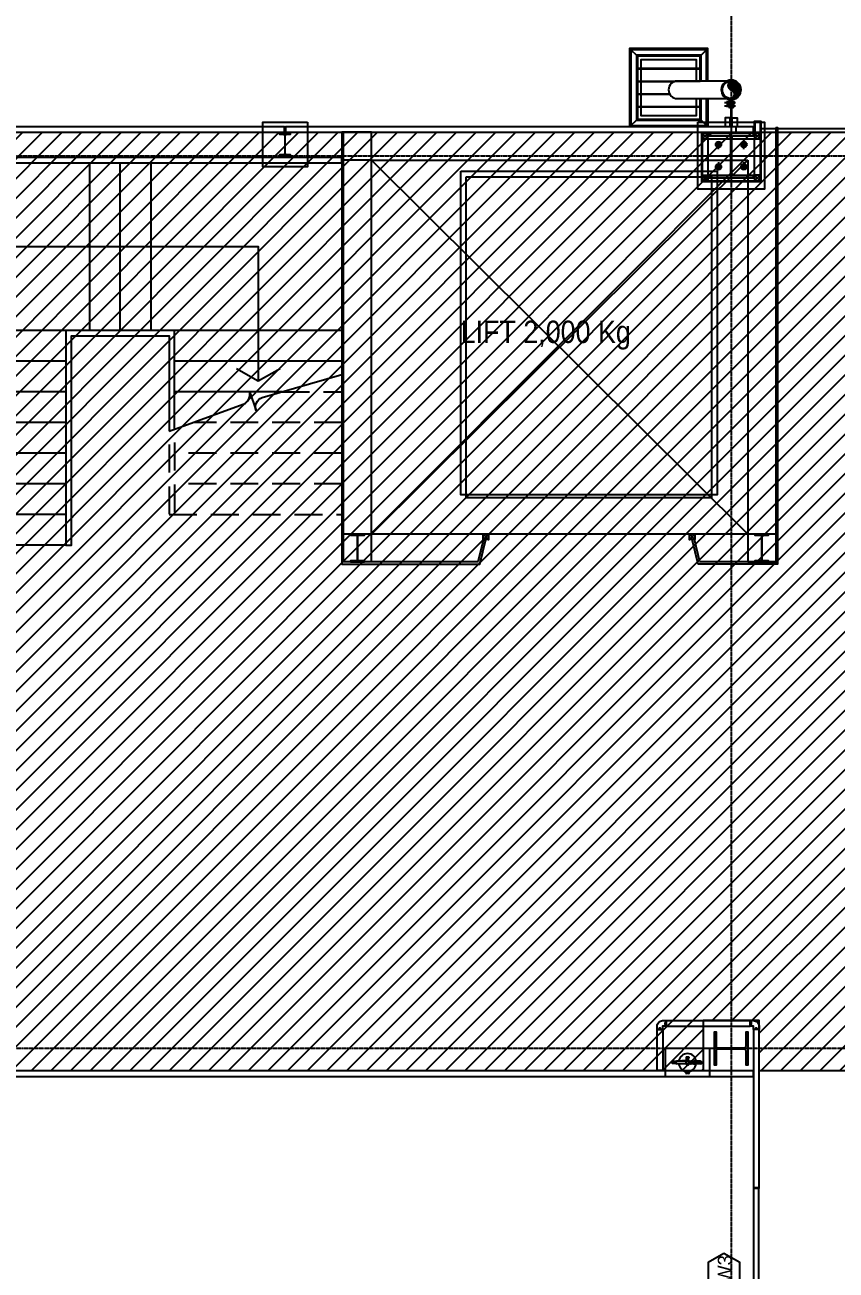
# Model space of a CAD drawing. Header units: millimetres. Extents: x -62354 to 129108, y -71259 to 35407.
# Drawn here: x 34533 to 41806, y 14218 to 25375 of the extents above; entities that cross this region are included whole.
import ezdxf
from ezdxf.lldxf.tags import DXFTag

# ---------------------------------------------------------------- set-up
doc = ezdxf.new("R2010")
doc.units = ezdxf.units.MM
doc.header["$MEASUREMENT"] = 0
for name, pattern in [('1st FL Layout xrf$0$CENTER2', [1.125, 0.75, -0.125, 0.125, -0.125]), ('1st FL Layout xrf$0$DASHDOT', [1, 0.5, -0.25, 0, -0.25]), ('1st FL Layout xrf$0$HIDDEN', [0.375, 0.25, -0.125])]:
    doc.linetypes.add(name, pattern=pattern)
for name, color, linetype, transparency in [('1st FL Layout xrf$0$AR-Column', 7, 'Continuous', 0.5), ('1st FL Layout xrf$0$AR-Out of Scope', 7, 'Continuous', 0.5), ('1st FL Layout xrf$0$AR-PC PANEL', 7, 'Continuous', 0.5), ('1st FL Layout xrf$0$G-Grid Line', 253, '1st FL Layout xrf$0$CENTER2', 0.5), ('1st FL Layout xrf$0$Lift', 7, 'Continuous', 0.5), ('1st FL Layout xrf$0$stair', 7, 'Continuous', 0.5)]:
    doc.layers.add(name, color=color, linetype=linetype, transparency=transparency)
for name, color, linetype in [('1st FL Layout xrf$0$CR-Mirror  Window', 11, 'Continuous'), ('1st FL Layout xrf$0$CR-Sandwich Panel', 3, 'Continuous'), ('1st FL Layout xrf$0$Fire Extinguisher', 1, 'Continuous'), ('1st FL Layout xrf$0$OUTSIDE', 253, 'Continuous')]:
    doc.layers.add(name, color=color, linetype=linetype)
doc.styles.add('1st FL Layout xrf$0$ENGCOR', font='cordia2.shx', dxfattribs={"width": 0.9})
doc.styles.add('1st FL Layout xrf$0$TEXT', font='cordia2.shx')
tags = doc.linetypes.add('1st FL Layout xrf$0$DASHED', pattern=[0.75, 0.5, -0.25]).pattern_tags.tags
tags[6:7] = [DXFTag(74, 4), DXFTag(75, 0), DXFTag(340, '0'), DXFTag(46, 1.0), DXFTag(50, 0.0), DXFTag(44, 0.0), DXFTag(45, 0.0)]
tags[4:5] = [DXFTag(74, 4), DXFTag(75, 0), DXFTag(340, '0'), DXFTag(46, 1.0), DXFTag(50, 0.0), DXFTag(44, 0.0), DXFTag(45, 0.0)]

# ---------------------------------------------------------------- blocks, each defined once
blk = doc.blocks.new('1st FL Layout xrf$0$40040013')
blk.add_lwpolyline([(-6.5, 156.5), (-6.5, -157, -0.4142136), (-28.5, -179), (-200, -179), (-200, -200), (200, -200), (200, -179), (28.5, -179, -0.4142136), (6.5, -157), (6.5, 156.5, -0.4095336), (28.5, 179), (200, 179), (200, 200), (-200, 200), (-200, 179), (-28.5, 179, -0.4095336)], format="xyb", close=True)
blk = doc.blocks.new('1st FL Layout xrf$0$H400')
at = {"color": 253}
for p, q in [((0, 0.281), (0, -0.281)), ((-0.281, 0), (0.281, 0))]:
    blk.add_line(p, q, dxfattribs=at)
at = {"color": 253, "linetype": '1st FL Layout xrf$0$DASHDOT', "ltscale": 0.1}
for p, q in [((-0.114, 0.058), (-0.114, 0.141)), ((0.114, 0.058), (0.114, 0.141)), ((-0.114, -0.059), (-0.114, -0.142)), ((0.114, -0.059), (0.114, -0.142))]:
    blk.add_line(p, q, dxfattribs=at)
at = {"color": 253}
for points in [[(-0.3, 0.3), (0.3, 0.3), (0.3, -0.3), (-0.3, -0.3)], [(-0.134, 0.111), (-0.114, 0.123), (-0.094, 0.111), (-0.094, 0.088), (-0.114, 0.077), (-0.134, 0.088)], [(0.134, 0.111), (0.114, 0.123), (0.094, 0.111), (0.094, 0.088), (0.114, 0.077), (0.134, 0.088)], [(-0.134, -0.112), (-0.114, -0.123), (-0.094, -0.112), (-0.094, -0.089), (-0.114, -0.077), (-0.134, -0.089)], [(0.134, -0.112), (0.114, -0.123), (0.094, -0.112), (0.094, -0.089), (0.114, -0.077), (0.134, -0.089)]]:
    blk.add_lwpolyline(points, close=True, dxfattribs=at)
for centre, radius in [((-0.114, 0.1), 0.025), ((-0.114, 0.1), 0.0192), ((0.114, 0.1), 0.025), ((0.114, 0.1), 0.0192), ((-0.114, 0.1), 0.01), ((0.114, 0.1), 0.01), ((-0.114, -0.1), 0.025), ((-0.114, -0.1), 0.0192), ((-0.114, -0.1), 0.01), ((0.114, -0.1), 0.025), ((0.114, -0.1), 0.0192), ((0.114, -0.1), 0.01)]:
    blk.add_circle(centre, radius, dxfattribs=at)
at = {"xscale": 0.0009999999999999998, "yscale": 0.0009999999999999998, "zscale": 0.0009999999999999998}
blk.add_blockref('1st FL Layout xrf$0$40040013', (0, 0), dxfattribs=at)
blk = doc.blocks.new('1st FL Layout xrf$0$sc2')
for p, q in [((812240, -648013), (812240, -648313)), ((812235, -648163), (812244, -648163))]:
    blk.add_line(p, q)
blk.add_lwpolyline([(812261, -648028, 0.414214), (812245, -648044), (812245, -648282, 0.414214), (812261, -648298), (812390, -648298), (812390, -648313), (812090, -648313), (812090, -648298), (812219, -648298, 0.414214), (812235, -648282), (812235, -648044, 0.414214), (812219, -648028), (812090, -648028), (812090, -648013), (812390, -648013), (812390, -648028), (812261, -648028)], format="xyb")
blk = doc.blocks.new('1st FL Layout xrf$0$sc1 200')
for p, q in [((797961, -741612), (797761, -741612)), ((797861, -741609), (797861, -741614))]:
    blk.add_line(p, q)
at = {"color": 253}
blk.add_lwpolyline([(797661, -741812), (798061, -741812), (798061, -741412), (797661, -741412)], close=True, dxfattribs=at)
blk.add_lwpolyline([(797782, -741614, 0.414214), (797769, -741627), (797769, -741662), (797761, -741662), (797761, -741562), (797769, -741562), (797769, -741596, 0.414214), (797782, -741609), (797940, -741609, 0.414214), (797953, -741596), (797953, -741562), (797961, -741562), (797961, -741662), (797953, -741662), (797953, -741627, 0.414214), (797940, -741614)], format="xyb", close=True)
blk = doc.blocks.new('1st FL Layout xrf$0$GRID10040')
at = {"layer": '1st FL Layout xrf$0$AR-Column', "yscale": 0.001000000000000001}
for name, p, xscale, zscale, rotation in [('1st FL Layout xrf$0$sc1 200', (-352.774, 1073.546), -0.001000000000000001, 0.001, 90), ('1st FL Layout xrf$0$sc2', (1041, 1079.825), 0.001000000000000001, 0.001000000000000001, 270)]:
    blk.add_blockref(name, p, dxfattribs=dict(at, xscale=xscale, zscale=zscale, rotation=rotation))
at = {"layer": '1st FL Layout xrf$0$AR-Column'}
blk.add_blockref('1st FL Layout xrf$0$H400', (392.838, 275.585), dxfattribs=at)
blk = doc.blocks.new('1st FL Layout xrf$0$5')
at = {"color": 253}
for p, q in [((-0.024, 0), (0.026, 0.05)), ((0.026, 0), (-0.024, 0.05))]:
    blk.add_line(p, q, dxfattribs=at)
blk.add_lwpolyline([(-0.024, 0.05), (0.026, 0.05), (0.026, 0), (-0.024, 0)], close=True)
blk = doc.blocks.new('1st FL Layout xrf$0$25252555')
at = {"layer": '1st FL Layout xrf$0$stair'}
h = blk.add_hatch(color=256, dxfattribs=at)
edge = h.paths.add_edge_path()
edge.add_arc((-194.783, -3.804), 0.0447, -90, 270, ccw=False)
at = {"layer": '1st FL Layout xrf$0$stair', "ltscale": 0.5}
for p, q in [((-195.533, -0.379), (-191.558, -0.379)), ((-191.558, -0.379), (-191.558, -2.273))]:
    blk.add_line(p, q, dxfattribs=at)
at = {"layer": '1st FL Layout xrf$0$stair', "color": 253, "ltscale": 0.5}
for p, q in [((-194.033, -1.879), (-195.533, -1.879)), ((-191.558, -1.879), (-193.058, -1.879))]:
    blk.add_line(p, q, dxfattribs=at)
at = {"layer": '1st FL Layout xrf$0$stair', "color": 253, "linetype": '1st FL Layout xrf$0$HIDDEN'}
for p in [(-191.558, -2.429), (-193.108, -3.529)]:
    blk.add_line(p, (-191.558, -3.529), dxfattribs=at)
at = {"layer": '1st FL Layout xrf$0$stair', "ltscale": 0.5}
for points in [[(-195.533, -0.379), (-191.558, -0.379), (-191.558, -0.329), (-195.533, -0.329), (-195.533, -0.379)], [(-194.033, -1.879), (-194.033, -3.804), (-195.533, -3.804), (-195.533, -0.379)], [(-194.783, -3.804), (-194.783, -1.129), (-192.308, -1.129), (-192.308, -2.332)]]:
    blk.add_lwpolyline(points, dxfattribs=at)
at = {"layer": '1st FL Layout xrf$0$stair', "color": 253, "ltscale": 0.5}
for points in [[(-193.821, -0.379), (-193.821, -1.879)], [(-193.546, -1.879), (-193.546, -0.379)], [(-193.271, -0.379), (-193.271, -1.879)], [(-194.033, -2.154), (-195.533, -2.154)], [(-191.558, -2.154), (-193.058, -2.154)], [(-194.033, -2.429), (-195.533, -2.429)], [(-192.098, -2.429), (-193.058, -2.429)], [(-194.033, -2.704), (-195.533, -2.704)], [(-194.033, -2.979), (-195.533, -2.979)], [(-194.033, -3.254), (-195.533, -3.254)], [(-194.033, -3.529), (-195.533, -3.529)]]:
    blk.add_lwpolyline(points, dxfattribs=at)
at = {"layer": '1st FL Layout xrf$0$stair'}
for points in [[(-193.058, -2.765), (-193.058, -1.879), (-194.033, -1.879), (-194.033, -3.804), (-193.983, -3.804), (-193.983, -1.929), (-193.108, -1.929), (-193.108, -2.783)], [(-192.503, -2.22), (-192.308, -2.332), (-192.113, -2.22)]]:
    blk.add_lwpolyline(points, dxfattribs=at)
blk.add_lwpolyline([(-193.108, -2.783), (-192.443, -2.541, 0.414214), (-192.388, -2.426), (-192.328, -2.596, -0.401612), (-192.274, -2.48), (-191.558, -2.273)], format="xyb", dxfattribs=at)
at = {"layer": '1st FL Layout xrf$0$stair', "color": 253, "linetype": '1st FL Layout xrf$0$HIDDEN'}
for points in [[(-192.098, -2.429), (-191.558, -2.429)], [(-191.558, -2.704), (-192.89, -2.704)], [(-193.058, -2.884), (-193.058, -3.529)], [(-193.108, -2.902), (-193.108, -3.529)], [(-191.558, -2.979), (-193.058, -2.979)], [(-191.558, -3.254), (-193.058, -3.254)]]:
    blk.add_lwpolyline(points, dxfattribs=at)
at = {"layer": '1st FL Layout xrf$0$stair'}
blk.add_circle((-194.783, -3.804), 0.0447, dxfattribs=at)
blk = doc.blocks.new('1st FL Layout xrf$0$EL1')
at = {"layer": '1st FL Layout xrf$0$AR-PC PANEL'}
for points in [[(40655, 24872), (40655, 25163), (39955, 25163), (39955, 24463)], [(40645, 24872), (40645, 25153), (39965, 25153), (39965, 24473), (40015, 24523), (40595, 24523)], [(39965, 25153), (40015, 25103), (40015, 24523)], [(40595, 24872), (40595, 25103), (40645, 25153)], [(40590, 24872), (40590, 25098), (40020, 25098), (40020, 24528), (40590, 24528), (40590, 24715)], [(40586, 24872), (40586, 25094), (40024, 25094), (40024, 24532), (40586, 24532), (40586, 24715)], [(40555, 24872), (40555, 25063), (40055, 25063), (40055, 24563), (40555, 24563), (40555, 24715)], [(39965, 24473), (40645, 24473), (40645, 24715)], [(40645, 24473), (40595, 24523), (40595, 24715)], [(40655, 24715), (40655, 24463)], [(40918, 24463), (36870, 24463), (36870, 24413), (40910, 24413), (40910, 24463)], [(40862, 24543), (40812, 24543), (40812, 24463)], [(40868, 24543), (40918, 24543), (40918, 24463)], [(41065, 24413), (41065, 24463), (40910, 24463)], [(41075, 24403), (41075, 24513), (41130, 24513), (41130, 23973)], [(41080, 24403), (41080, 24508), (41125, 24508), (41125, 23978)], [(40605, 24403), (40600, 24403), (40600, 23973), (41130, 23973)], [(41125, 24403), (40605, 24403), (40605, 23978), (41125, 23978)], [(40910, 24413), (41065, 24413)]]:
    blk.add_lwpolyline(points, dxfattribs=at)
blk.add_lwpolyline([(40865, 24872), (40383, 24872, 1), (40383, 24715), (40865, 24715)], format="xyb", dxfattribs=at)
for points in [[(32870, 24413), (36860, 24413), (36860, 24463), (32870, 24463)], [(41075, 24353), (40655, 24353), (40655, 24025), (41075, 24025)]]:
    blk.add_lwpolyline(points, close=True, dxfattribs=at)
at = {"layer": '1st FL Layout xrf$0$AR-PC PANEL', "elevation": 0}
blk.add_lwpolyline([(41130, 24447), (43285, 24447)], dxfattribs=at)
blk = doc.blocks.new('*U299')
blk.add_lwpolyline([(-48249, 12752), (-35587, 12752), (-35587, 12802), (-48249, 12802)], close=True)
blk = doc.blocks.new('*U370')
blk.add_lwpolyline([(-37190, 12752), (-36436, 12752), (-36436, 12802), (-37190, 12802)], close=True)
blk = doc.blocks.new('1st FL Layout xrf$0$W1500')
at = {"ltscale": 0.5}
blk.add_lwpolyline([(-34154, 14301), (-34236, 14443), (-34400, 14443), (-34483, 14301), (-34400, 14159), (-34236, 14159)], close=True, dxfattribs=at)
blk.add_lwpolyline([(-35068, 13987), (-33568, 13987), (-33568, 14037), (-35068, 14037)], close=True)
at = {"style": '1st FL Layout xrf$0$TEXT'}
blk.add_text('W3', height=125, dxfattribs=at).set_placement((-34420, 14231))
blk = doc.blocks.new('*U332')
blk.add_lwpolyline([(-35353, 12752), (-33933, 12752), (-33933, 12802), (-35353, 12802)], close=True)
blk = doc.blocks.new('1st FL Layout xrf$0$H250-1')
for p, q in [((948490, -739894), (948490, -739644)), ((948487, -739769), (948493, -739769))]:
    blk.add_line(p, q)
blk.add_lwpolyline([(948493, -739666, -0.414214), (948506, -739653), (948552, -739653), (948552, -739644), (948427, -739644), (948427, -739653), (948474, -739653, -0.414214), (948487, -739666), (948487, -739872, -0.414214), (948474, -739885), (948427, -739885), (948427, -739894), (948552, -739894), (948552, -739885), (948506, -739885, -0.414214), (948493, -739872)], format="xyb", close=True)
blk = doc.blocks.new('1st FL Layout xrf$0$25858963')
at = {"layer": '1st FL Layout xrf$0$Lift', "color": 253, "linetype": '1st FL Layout xrf$0$DASHED'}
for p, q in [((-191.293, -3.679), (-187.918, -0.329)), ((-191.293, -0.329), (-187.918, -3.679))]:
    blk.add_line(p, q, dxfattribs=at)
at = {"layer": '1st FL Layout xrf$0$Lift'}
blk.add_line((-188.443, -3.679), (-191.543, -3.679), dxfattribs=at)
at = {"layer": '1st FL Layout xrf$0$Lift', "linetype": '1st FL Layout xrf$0$HIDDEN'}
for p, q in [((-190.293, -3.679), (-190.243, -3.729)), ((-190.243, -3.679), (-190.293, -3.729)), ((-188.443, -3.679), (-188.393, -3.729)), ((-188.393, -3.679), (-188.443, -3.729))]:
    blk.add_line(p, q, dxfattribs=at)
at = {"layer": '1st FL Layout xrf$0$Lift'}
for points in [[(-191.293, -0.079), (-191.558, -0.079), (-191.558, -3.949), (-190.323, -3.949), (-190.268, -3.729)], [(-190.289, -3.729), (-190.339, -3.929), (-191.543, -3.929), (-191.543, -0.079), (-191.293, -0.079)], [(-191.293, -3.929), (-191.293, -0.079)], [(-187.668, -0.035), (-187.653, -0.035), (-187.653, -3.949), (-188.363, -3.949), (-188.418, -3.729)], [(-187.668, -0.035), (-187.668, -3.929), (-188.348, -3.929), (-188.398, -3.729)], [(-191.293, -0.329), (-191.543, -0.329)], [(-191.293, -0.329), (-187.918, -0.329)], [(-187.918, -0.329), (-187.918, -3.929), (-187.668, -3.929)], [(-190.443, -0.479), (-188.243, -0.479), (-188.243, -3.354), (-190.443, -3.354), (-190.443, -0.479)], [(-187.918, -3.679), (-188.443, -3.679)], [(-187.668, -3.679), (-187.918, -3.679)]]:
    blk.add_lwpolyline(points, dxfattribs=at)
for points in [[(-190.493, -0.429), (-188.193, -0.429), (-188.193, -3.329), (-190.493, -3.329)], [(-190.293, -3.729), (-190.293, -3.679), (-190.243, -3.679), (-190.243, -3.729)], [(-188.443, -3.729), (-188.443, -3.679), (-188.393, -3.679), (-188.393, -3.729)]]:
    blk.add_lwpolyline(points, close=True, dxfattribs=at)
for p in [(-190.243, -3.729), (-188.443, -3.729)]:
    blk.add_point(p, dxfattribs=at)
at = {"layer": '1st FL Layout xrf$0$Lift', "xscale": 0.0009999999999999987, "yscale": 0.0009999999999999987, "zscale": 0.0009999999999999987, "rotation": 359.9999999999992}
for p in [(-1139.909, 735.965), (-1136.284, 735.965)]:
    blk.add_blockref('1st FL Layout xrf$0$H250-1', p, dxfattribs=at)
blk = doc.blocks.new('*U371')
at = {"color": 4}
blk.add_lwpolyline([(218999, -23500), (219013, -23500), (219013, -23512), (219031, -23512), (219031, -23482), (219061, -23482), (219061, -23464), (219049, -23464), (219049, -23450), (219061, -23450), (219061, -23432), (219031, -23432, 0.414214), (218981, -23482), (218981, -23512), (218999, -23512)], format="xyb", close=True, dxfattribs=at)
blk = doc.blocks.new('*U484')
at = {"layer": '1st FL Layout xrf$0$OUTSIDE', "linetype": 'Continuous'}
for points in [[(-116, 650), (-119, 643), (-43, 635)], [(-119, 643), (-116, 636), (-43, 635)], [(-52, 653), (-116, 650), (-46, 652)], [(-109, 653), (-116, 650), (-52, 653)], [(-43, 652), (-116, 650), (-43, 635)], [(-116, 650), (-43, 652), (-46, 652)], [(-116, 636), (-46, 635), (-43, 635)], [(-116, 636), (-109, 633), (-46, 635)], [(-52, 653), (-58, 653), (-109, 653)], [(-46, 635), (-109, 633), (-52, 634)], [(-52, 634), (-109, 633), (-58, 633)]]:
    blk.add_solid(points, dxfattribs=at)
blk = doc.blocks.new('1st FL Layout xrf$0$Fire Extinguisher No Housing')
for p, q in [((-117, 11), (-63, 11)), ((-47, 9), (-50, 9)), ((-46, 11), (-46, -11)), ((-46, 11), (-31, 11)), ((-46, 8), (-31, 8)), ((-46, 6), (-31, 6)), ((-32, 76), (-31, 74)), ((-25, 8), (-25, -8)), ((-25, 8), (-18, 8)), ((-25, 3), (-18, 3)), ((-18, -13), (-18, 13)), ((-18, 13), (94, 12)), ((-16, 91), (-16, 84)), ((-14, 91), (-14, 84)), ((-10, 97), (10, 97)), ((-10, 95), (10, 95)), ((14, 91), (14, 84)), ((14, 13), (14, 15)), ((14, 13), (14, 15)), ((14, 15), (14, 15)), ((16, 91), (16, 84)), ((32, 76), (31, 74)), ((100, 10), (137, 10)), ((102, 8), (137, 8)), ((105, 1), (105, -1)), ((137, 10), (137, -10)), ((-117, -11), (-63, -11)), ((-47, -9), (-50, -9)), ((-46, -6), (-31, -6)), ((-46, -8), (-31, -8)), ((-46, -11), (-31, -11)), ((-25, -3), (-18, -3)), ((-25, -8), (-18, -8)), ((-18, -13), (94, -12)), ((-11, -51), (-11, -38)), ((11, -38), (-11, -38)), ((-11, -48), (11, -48)), ((11, -51), (-11, -51)), ((-8, -13), (-8, -38)), ((8, -13), (8, -38)), ((11, -51), (11, -38)), ((14, -14), (15, -13)), ((14, -13), (14, -13)), ((14, -13), (14, -13)), ((15, -14), (51, -14)), ((15, -14), (51, -14)), ((15, -15), (51, -15)), ((100, -10), (137, -10)), ((102, -8), (137, -8))]:
    blk.add_line(p, q)
blk.add_circle((0, 0), 13.3)
for centre, radius, start, end in [((-117, 0), 10.7, 90, 270), ((0, 0), 80, 8.6363, 172.3377), ((-65, -49), 60.1, 75.4552, 87.5164), ((0, 0), 82.1, 103.5662, 112.9303), ((-32, 1), 9.93, 50.2127, 88.8117), ((-31, 10), 2.64, 271.9881, 358.9526), ((-34, 0), 6.84, 297.4534, 62.5466), ((0, 0), 21.3, 147.6298, 156.9032), ((-20, 84), 4.27, 283.5662, 0), ((-20, 84), 6.4, 283.5662, 0), ((0, 0), 21.3, 37.0611, 141.3809), ((-10, 91), 6.4, 90, 180), ((-10, 91), 4.27, 90, 180), ((10, 91), 6.4, 0, 90), ((10, 91), 4.27, 0, 90), ((20, 84), 6.4, 180, 256.4338), ((20, 84), 4.27, 180, 256.4338), ((0, 0), 82.1, 67.0697, 76.4338), ((94, 1), 10.7, 0, 89.221), ((0, 0), 80, 187.6623, 351.3637), ((-65, 49), 60.1, 272.4836, 284.5448), ((-31, -10), 2.64, 1.0474, 88.0119), ((-32, -1), 9.93, 271.1883, 309.7873), ((0, 0), 21.3, 203.0968, 212.3702), ((0, 0), 21.3, 218.6191, 247.9757), ((-15, -13), 1.09, 184.1848, 357.3731), ((0, 0), 21.3, 292.0243, 310.0558), ((14, -15), 1.67, 101.8101, 350.1732), ((14, -15), 1.21, 90, 346.3844), ((14, -13), 0.143, 282.2941, 2.9308), ((14, -13), 0.305, 277.2272, 346.9737), ((15, -14), 0.267, 90, 270), ((14, -15), 1.21, 40.2976, 70.7774), ((15, -15), 0.267, 90, 270), ((0, 0), 21.3, 312.0013, 315.4535), ((14, -15), 1.67, 27.9629, 66.6982), ((0, 0), 21.3, 319.3461, 322.9389), ((51, -14), 0.267, 270, 90), ((51, -15), 0.267, 270, 90), ((94, -1), 10.7, 270.779, 0)]:
    blk.add_arc(centre, radius, start, end)
at = {"linetype": 'Continuous', "xscale": 1.066663999999926, "yscale": 1.066663999999926, "zscale": 1.066663999999926}
blk.add_blockref('*U484', (-1, -686), dxfattribs=at)
blk = doc.blocks.new('1st FL Layout xrf$0$Fire Extinguisher')
blk.add_lwpolyline([(41069, 430), (41069, 830), (40819, 830), (40819, 430)], close=True)
at = {"rotation": 270}
blk.add_blockref('1st FL Layout xrf$0$Fire Extinguisher No Housing', (40944, 630), dxfattribs=at)
blk = doc.blocks.new('*U605')
blk.add_lwpolyline([(-36776, 12752), (-36409, 12752), (-36409, 12802), (-36776, 12802)], close=True)
blk = doc.blocks.new('1st FL Layout xrf')
at = {"layer": '1st FL Layout xrf$0$AR-Out of Scope'}
h = blk.add_hatch(dxfattribs=at)
h.set_pattern_fill('ANSI31', color=256, scale=1000)
h.set_pattern_definition([(45, (-111522.14, 0), (-88.38835, 88.38835), [])])
edge = h.paths.add_edge_path()
edge.add_line((49075.1, 16003.5), (41115.1, 16003.5))
edge.add_line((41115.1, 16003.5), (41115.1, 16453.5))
edge.add_line((41115.1, 16453.5), (40615.1, 16453.5))
edge.add_line((40615.1, 16453.5), (40615.1, 16003.5))
edge.add_line((40615.1, 16003.5), (28403.2, 16003.5))
edge.add_line((28403.2, 16003.5), (28403.2, 24413.5))
edge.add_line((28403.2, 24413.5), (49075.1, 24413.5))
edge.add_line((49075.1, 24413.5), (49075.1, -7996.5))
blk.add_lwpolyline([(49075.1, 16003.5), (41115.1, 16003.5), (41115.1, 16453.5), (40615.1, 16453.5), (40615.1, 16003.5), (28403.2, 16003.5), (28403.2, 24413.5), (49075.1, 24413.5), (49075.1, -7996.5)], dxfattribs=at)
at = {"layer": '1st FL Layout xrf$0$AR-PC PANEL', "color": 8}
for p, q in [((40595.1, 25103.5), (40015.1, 25103.5)), ((40024.1, 24986.5), (40586.1, 24986.5)), ((40024.1, 24982.5), (40586.1, 24982.5)), ((40024.1, 24872.5), (40586.1, 24872.5)), ((40024.1, 24868.5), (40361.5, 24868.5)), ((40926.8, 24745.6), (40836.3, 24836.1)), ((40923.6, 24741.7), (40836.3, 24829.1)), ((40929.8, 24749.7), (40837.3, 24842.2)), ((40864.7, 24793.6), (40838, 24820.3)), ((40932.5, 24754), (40839, 24847.6)), ((40935, 24758.6), (40841.3, 24852.4)), ((40937.2, 24763.5), (40844.1, 24856.7)), ((40939.2, 24768.6), (40847.3, 24860.5)), ((40940.8, 24774.1), (40850.9, 24864)), ((40942, 24779.9), (40855, 24866.9)), ((40942.9, 24786.1), (40859.5, 24869.5)), ((40943.2, 24792.9), (40864.7, 24871.4)), ((40942.9, 24800.2), (40871.9, 24871.3)), ((40941.8, 24808.4), (40880.1, 24870.1)), ((40939.3, 24818), (40889.7, 24867.6)), ((40934, 24830.4), (40902.1, 24862.3)), ((40024.1, 24758.5), (40313.4, 24758.5)), ((40024.1, 24754.5), (40315.6, 24754.5)), ((40806.6, 24679.9), (40905, 24679.9)), ((40823.9, 24685.9), (40822.4, 24685.1)), ((40841.1, 24685.1), (40822.4, 24685.1)), ((40822.4, 24674.6), (40822.4, 24685.1)), ((40841.1, 24674.6), (40822.4, 24674.6)), ((40822.4, 24674.6), (40823.9, 24673.9)), ((40841.1, 24685.9), (40823.9, 24685.9)), ((40823.9, 24673.9), (40823.9, 24685.9)), ((40841.1, 24673.9), (40823.9, 24673.9)), ((40842.6, 24691.9), (40841.1, 24690.2)), ((40841.1, 24690.2), (40841.1, 24669.6)), ((40842.6, 24667.9), (40841.1, 24669.6)), ((40842.6, 24661.9), (40841.1, 24660.2)), ((40841.1, 24660.2), (40841.1, 24639.6)), ((40842.6, 24691.9), (40842.6, 24667.9)), ((40842.6, 24691.9), (40853.1, 24691.9)), ((40842.6, 24667.9), (40853.1, 24667.9)), ((40842.6, 24661.9), (40842.6, 24637.9)), ((40842.6, 24661.9), (40853.1, 24661.9)), ((40845, 24688.1), (40850.7, 24688.1)), ((40845, 24671.6), (40850.7, 24671.6)), ((40845, 24658.1), (40850.7, 24658.1)), ((40853.1, 24694.9), (40853.1, 24634.9)), ((40853.1, 24694.9), (40856.1, 24694.9)), ((40853.1, 24664.9), (40856.1, 24664.9)), ((40856.1, 24705.3), (40856.1, 24624.9)), ((40874.1, 24685.9), (40856.1, 24685.9)), ((40874.1, 24685.1), (40856.1, 24685.1)), ((40874.1, 24674.6), (40856.1, 24674.6)), ((40874.1, 24673.9), (40856.1, 24673.9)), ((40862.1, 24710.9), (40862.1, 24463.5)), ((40868.1, 24710.9), (40868.1, 24463.5)), ((40871.8, 24715.8), (40870.3, 24717.3)), ((40874.1, 24705.3), (40874.1, 24624.9)), ((40874.1, 24634.9), (40874.1, 24694.9)), ((40877.1, 24694.9), (40874.1, 24694.9)), ((40877.1, 24664.9), (40874.1, 24664.9)), ((40878.4, 24716.2), (40874.9, 24719.8)), ((40877.1, 24694.9), (40877.1, 24634.9)), ((40887.6, 24691.9), (40877.1, 24691.9)), ((40887.6, 24667.9), (40877.1, 24667.9)), ((40887.6, 24661.9), (40877.1, 24661.9)), ((40884, 24717.7), (40879, 24722.7)), ((40885.2, 24688.1), (40879.5, 24688.1)), ((40885.2, 24671.6), (40879.5, 24671.6)), ((40885.2, 24658.1), (40879.5, 24658.1)), ((40889.5, 24719.3), (40882.7, 24726.1)), ((40894.7, 24721.2), (40885.9, 24729.9)), ((40887.6, 24691.9), (40889.1, 24690.2)), ((40887.6, 24691.9), (40887.6, 24667.9)), ((40887.6, 24667.9), (40889.1, 24669.6)), ((40887.6, 24661.9), (40889.1, 24660.2)), ((40887.6, 24661.9), (40887.6, 24637.9)), ((40899.6, 24723.4), (40888.7, 24734.2)), ((40889.1, 24690.2), (40889.1, 24669.6)), ((40889.1, 24660.2), (40889.1, 24639.6)), ((40904.2, 24725.8), (40891.1, 24739)), ((40920.2, 24738.1), (40892.5, 24765.8)), ((40908.5, 24728.6), (40892.8, 24744.3)), ((40912.7, 24731.5), (40893.9, 24750.3)), ((40916.5, 24734.7), (40894, 24757.2)), ((40024.1, 24644.5), (40586.1, 24644.5)), ((40024.1, 24640.5), (40586.1, 24640.5)), ((40806.6, 24649.9), (40905, 24649.9)), ((40823.9, 24655.9), (40822.4, 24655.1)), ((40841.1, 24655.1), (40822.4, 24655.1)), ((40822.4, 24644.6), (40822.4, 24655.1)), ((40841.1, 24644.6), (40822.4, 24644.6)), ((40822.4, 24644.6), (40823.9, 24643.9)), ((40841.1, 24655.9), (40823.9, 24655.9)), ((40823.9, 24643.9), (40823.9, 24655.9)), ((40841.1, 24643.9), (40823.9, 24643.9)), ((40842.6, 24637.9), (40841.1, 24639.6)), ((40842.6, 24637.9), (40853.1, 24637.9)), ((40845, 24641.6), (40850.7, 24641.6)), ((40853.1, 24634.9), (40856.1, 24634.9)), ((40874.1, 24655.9), (40856.1, 24655.9)), ((40874.1, 24655.1), (40856.1, 24655.1)), ((40874.1, 24644.6), (40856.1, 24644.6)), ((40874.1, 24643.9), (40856.1, 24643.9)), ((40862.1, 24624.9), (40856.1, 24624.9)), ((40868.1, 24624.9), (40874.1, 24624.9)), ((40877.1, 24634.9), (40874.1, 24634.9)), ((40887.6, 24637.9), (40877.1, 24637.9)), ((40885.2, 24641.6), (40879.5, 24641.6)), ((40887.6, 24637.9), (40889.1, 24639.6))]:
    blk.add_line(p, q, dxfattribs=at)
at = {"layer": '1st FL Layout xrf$0$AR-PC PANEL'}
for p, q in [((40655.1, 24463.5), (40655.1, 24715.4)), ((40857.1, 24463.5), (40857.1, 24543.5)), ((40873.1, 24463.5), (40873.1, 24543.5))]:
    blk.add_line(p, q, dxfattribs=at)
at = {"layer": '1st FL Layout xrf$0$AR-PC PANEL', "color": 8}
for radius in [82.6, 78.1]:
    blk.add_circle((40865.1, 24793.5), radius, dxfattribs=at)
for centre, radius, start, end in [((40865.1, 24793.5), 88.6, 275.83017, 264.16983), ((40877, 24832.5), 40.8, 106.83506, 253.16494), ((40853.3, 24754.4), 40.8, 286.83506, 73.16494), ((40846.6, 24691.8), 3.94, 178.16743, 247.07105), ((40858, 24679.9), 15.4, 147.55961, 212.44039), ((40846.6, 24668), 3.94, 112.92895, 181.83257), ((40846.6, 24661.8), 3.94, 178.16743, 247.07105), ((40858, 24649.9), 15.4, 147.55961, 212.44039), ((40849.2, 24691.8), 3.94, 292.92895, 1.83257), ((40837.8, 24679.9), 15.4, 327.55961, 32.44039), ((40849.2, 24668), 3.94, 358.16743, 67.07105), ((40849.2, 24661.8), 3.94, 292.92895, 1.83257), ((40837.8, 24649.9), 15.4, 327.55961, 32.44039), ((40881.1, 24691.8), 3.94, 178.16743, 247.07105), ((40892.5, 24679.9), 15.4, 147.55961, 212.44039), ((40881.1, 24668), 3.94, 112.92895, 181.83257), ((40881.1, 24661.8), 3.94, 178.16743, 247.07105), ((40892.5, 24649.9), 15.4, 147.55961, 212.44039), ((40883.7, 24691.8), 3.94, 292.92895, 1.83257), ((40872.3, 24679.9), 15.4, 327.55961, 32.44039), ((40883.7, 24668), 3.94, 358.16743, 67.07105), ((40883.7, 24661.8), 3.94, 292.92895, 1.83257), ((40872.3, 24649.9), 15.4, 327.55961, 32.44039), ((40846.6, 24638), 3.94, 112.92895, 181.83257), ((40849.2, 24638), 3.94, 358.16743, 67.07105), ((40881.1, 24638), 3.94, 112.92895, 181.83257), ((40883.7, 24638), 3.94, 358.16743, 67.07105)]:
    blk.add_arc(centre, radius, start, end, dxfattribs=at)
at = {"layer": '1st FL Layout xrf$0$G-Grid Line', "ltscale": 10}
for p, q in [((40865.1, 33307.4), (40865.1, -20796.5)), ((53865.1, 16203.5), (-60254, 16203.5))]:
    blk.add_line(p, q, dxfattribs=at)
blk.add_lwpolyline([(-60254, 24203.5), (53865.1, 24203.5)], dxfattribs=at)
at = {"layer": '1st FL Layout xrf$0$AR-Column', "xscale": 1000, "yscale": 1000, "zscale": 1000}
blk.add_blockref('1st FL Layout xrf$0$GRID10040', (-351972.6, -251381.3), dxfattribs=at)
at = {"layer": '1st FL Layout xrf$0$AR-PC PANEL'}
blk.add_blockref('1st FL Layout xrf$0$EL1', (0, 0), dxfattribs=at)
at = {"layer": '1st FL Layout xrf$0$AR-PC PANEL', "xscale": -1000, "yscale": 1000, "zscale": 1000}
for p, rotation in [((40629.5, 24403.5), 180), ((41100.7, 24353.5), 359.9999999999932), ((41100.7, 23978.5), 359.9999999999932)]:
    blk.add_blockref('1st FL Layout xrf$0$5', p, dxfattribs=dict(at, rotation=rotation))
at = {"layer": '1st FL Layout xrf$0$AR-PC PANEL', "xscale": 1000, "yscale": 1000, "zscale": 1000}
blk.add_blockref('1st FL Layout xrf$0$5', (40629.5, 23978.5), dxfattribs=at)
at = {"layer": '1st FL Layout xrf$0$CR-Mirror  Window', "rotation": 90}
blk.add_blockref('1st FL Layout xrf$0$W1500', (55101.6, 48522.6), dxfattribs=at)
at = {"layer": '1st FL Layout xrf$0$CR-Sandwich Panel', "xscale": -1}
for name, p, rotation in [('*U371', (16783.6, 235436.3), 89.99617883754284), ('*U371', (260097.8, 39870.8), 359.9961788375429), ('*U605', (53003.2, -20403), 90)]:
    blk.add_blockref(name, p, dxfattribs=dict(at, rotation=rotation))
at = {"layer": '1st FL Layout xrf$0$CR-Sandwich Panel'}
for name, p in [('*U370', (77471.3, 3651.2)), ('*U299', (76652.3, 3201.2))]:
    blk.add_blockref(name, p, dxfattribs=at)
at = {"layer": '1st FL Layout xrf$0$CR-Sandwich Panel', "rotation": 270}
blk.add_blockref('*U332', (28312.8, -18979.1), dxfattribs=at)
at = {"layer": '1st FL Layout xrf$0$Fire Extinguisher', "rotation": 270}
blk.add_blockref('1st FL Layout xrf$0$Fire Extinguisher', (39843.5, 57022.1), dxfattribs=at)
at = {"layer": '1st FL Layout xrf$0$Lift', "xscale": 1000, "yscale": 1000, "zscale": 1000}
blk.add_blockref('1st FL Layout xrf$0$25858963', (228933.3, 24492.5), dxfattribs=at)
at = {"layer": '1st FL Layout xrf$0$stair', "xscale": 1000, "yscale": 1000, "zscale": 1000}
blk.add_blockref('1st FL Layout xrf$0$25252555', (228933.3, 24517.4), dxfattribs=at)
at = {"layer": '1st FL Layout xrf$0$Lift', "style": '1st FL Layout xrf$0$ENGCOR', "width": 0.9}
blk.add_text('LIFT 2,000 Kg', height=200, dxfattribs=at).set_placement((38440.1, 22525.3))

msp = doc.modelspace()

# ---------------------------------------------------------------- block references
msp.add_blockref('1st FL Layout xrf', (0, 0))

doc.saveas('drawing.dxf')
